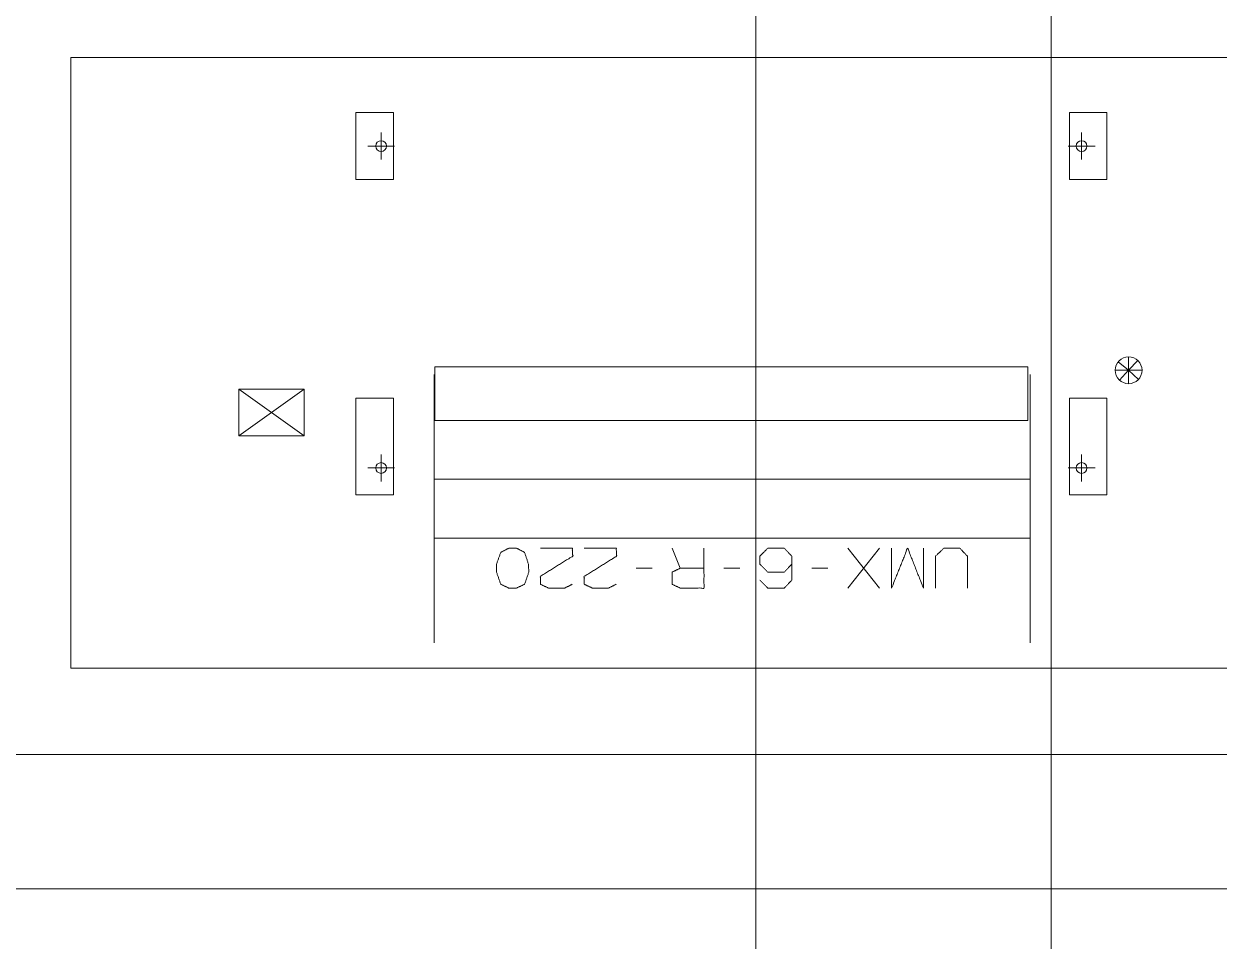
# Model space of a CAD drawing. Header units: millimetres. Extents: x 3056 to 110866, y 16649 to 58349.
# Drawn here: x 66231 to 70681, y 27304 to 30720 of the extents above; entities that cross this region are included whole.
import ezdxf

# ---------------------------------------------------------------- set-up
doc = ezdxf.new("R2010")
doc.units = ezdxf.units.MM
doc.layers.add('1', color=7, linetype='Continuous', true_color=0xffffff)

msp = doc.modelspace()

# ---------------------------------------------------------------- linework, layer by layer
at = {"layer": '1', "color": 143, "linetype": 'Continuous', "lineweight": 13}
for p, q in [((68956.5, 55863.3), (68956.5, 17870.4)), ((70056.5, 17870.4), (70056.5, 53003.3)), ((49320.5, 27999.3), (90886.5, 27999.3)), ((3056.5, 27499.3), (110866.5, 27499.3))]:
    msp.add_line(p, q, dxfattribs=at)
at = {"layer": '1', "color": 80, "linetype": 'Continuous', "lineweight": 13}
for p, q in [((66406.5, 28321.3), (66406.5, 30595.3)), ((66406.5, 28321.3), (66406.5, 30595.3)), ((66406.5, 30595.3), (72033.5, 30595.3)), ((66406.5, 30595.3), (72033.5, 30595.3)), ((67607, 30390.3), (67467, 30390.3)), ((67467, 30390.3), (67467, 30140.3)), ((67607, 30140.3), (67607, 30390.3)), ((70264, 30390.3), (70124, 30390.3)), ((70124, 30390.3), (70124, 30140.3)), ((70264, 30140.3), (70264, 30390.3)), ((67561.5, 30215.3), (67561.5, 30315.3)), ((70169.5, 30215.3), (70169.5, 30315.3)), ((67611.5, 30265.3), (67511.5, 30265.3)), ((70219.5, 30265.3), (70119.5, 30265.3)), ((67467, 30140.3), (67607, 30140.3)), ((70124, 30140.3), (70264, 30140.3)), ((70344.5, 29430.3), (70305.6, 29461.8)), ((70344.5, 29430.3), (70344.5, 29480.3)), ((70344.5, 29430.3), (70378.8, 29466.7)), ((67761.5, 29243.3), (67761.5, 29443.3)), ((67761.5, 29443.3), (69969.5, 29443.3)), ((69969.5, 29443.3), (69969.5, 29243.3)), ((70344.5, 29430.3), (70294.5, 29430.3)), ((70344.5, 29430.3), (70310.1, 29393.9)), ((70344.5, 29430.3), (70344.5, 29380.3)), ((70344.5, 29430.3), (70394.5, 29430.3)), ((70344.5, 29430.3), (70380.8, 29396)), ((67031.5, 29360.3), (67275.5, 29186.3)), ((67031.5, 29360.3), (67275.5, 29360.3)), ((67031.5, 29186.3), (67031.5, 29360.3)), ((67275.5, 29360.3), (67153.5, 29273.3)), ((67275.5, 29360.3), (67275.5, 29186.3)), ((67467, 29326.3), (67467, 28966.3)), ((67607, 29326.3), (67467, 29326.3)), ((67607, 28966.3), (67607, 29326.3)), ((70264, 29326.3), (70124, 29326.3)), ((70124, 29326.3), (70124, 28966.3)), ((70264, 28966.3), (70264, 29326.3)), ((67031.5, 29186.3), (67153.5, 29273.3)), ((69969.5, 29243.3), (67761.5, 29243.3)), ((67275.5, 29186.3), (67031.5, 29186.3)), ((67561.5, 29016.3), (67561.5, 29116.3)), ((70169.5, 29016.3), (70169.5, 29116.3)), ((67611.5, 29066.3), (67511.5, 29066.3)), ((70219.5, 29066.3), (70119.5, 29066.3)), ((69978.5, 29024.2), (67758.5, 29024.2)), ((67467, 28966.3), (67607, 28966.3)), ((70124, 28966.3), (70264, 28966.3)), ((67758.5, 28805.1), (69978.5, 28805.1)), ((68644.9, 28767.6), (68674.6, 28692.6)), ((69417.4, 28767.6), (69298.6, 28619.2)), ((69298.6, 28767.6), (69417.4, 28619.2)), ((68511.1, 28692.6), (68570.5, 28692.6)), ((68838, 28692.6), (68897.4, 28692.6)), ((69164.9, 28692.6), (69224.2, 28692.6)), ((72033.5, 28321.3), (66406.5, 28321.3)), ((72033.5, 28321.3), (66406.5, 28321.3))]:
    msp.add_line(p, q, dxfattribs=at)
for centre, radius in [((67561.5, 30265.3), 20), ((70169.5, 30265.3), 20), ((70344.5, 29430.3), 50), ((67561.5, 29066.3), 20), ((70169.5, 29066.3), 20)]:
    msp.add_circle(centre, radius, dxfattribs=at)
for points, knots in [([(67758.5, 29414.6), (67758.5, 29414.6), (67758.5, 29414.4), (67758.5, 29414), (67758.5, 29413.7), (67758.5, 29413), (67758.5, 29412.1), (67758.5, 29411.5), (67758.5, 29410.2), (67758.5, 29408.8), (67758.5, 29407.1), (67758.5, 29405.3), (67758.5, 29403.2), (67758.5, 29400.9), (67758.5, 29398.5), (67758.5, 29395.8), (67758.5, 29392.9), (67758.5, 29389.8), (67758.5, 29388.3), (67758.5, 29384.9), (67758.5, 29381.3), (67758.5, 29377.6), (67758.5, 29373.6), (67758.5, 29369.5), (67758.5, 29365.1), (67758.5, 29360.6), (67758.5, 29355.9), (67758.5, 29351), (67758.5, 29346), (67758.5, 29340.7), (67758.5, 29335.3), (67758.5, 29329.7), (67758.5, 29323.9), (67758.5, 29318), (67758.5, 29311.8), (67758.5, 29305.6), (67758.5, 29299.1), (67758.5, 29292.5), (67758.5, 29285.8), (67758.5, 29278.9), (67758.5, 29271.8), (67758.5, 29264.6), (67758.5, 29260.9), (67758.5, 29253.5), (67758.5, 29245.9), (67758.5, 29238.2), (67758.5, 29230.3), (67758.5, 29222.4), (67758.5, 29214.3), (67758.5, 29206), (67758.5, 29197.7), (67758.5, 29189.2), (67758.5, 29180.7), (67758.5, 29176.3), (67758.5, 29167.6), (67758.5, 29158.7), (67758.5, 29149.8), (67758.5, 29140.7), (67758.5, 29131.6), (67758.5, 29122.4), (67758.5, 29113), (67758.5, 29103.6), (67758.5, 29094.2), (67758.5, 29084.6), (67758.5, 29075), (67758.5, 29070.1), (67758.5, 29060.4), (67758.5, 29050.6), (67758.5, 29040.8), (67758.5, 29030.9), (67758.5, 29020.9), (67758.5, 29010.9), (67758.5, 29000.9), (67758.5, 28990.8), (67758.5, 28980.8), (67758.5, 28970.6), (67758.5, 28960.5), (67758.5, 28950.3), (67758.5, 28940.1), (67758.5, 28929.9), (67758.5, 28919.7), (67758.5, 28914.6)], [0, 0, 0.000106, 0.000519, 0.001349, 0.001873, 0.003328, 0.005196, 0.006339, 0.008832, 0.011732, 0.01505, 0.01877, 0.022902, 0.027443, 0.032385, 0.037735, 0.043482, 0.049625, 0.052795, 0.059537, 0.066665, 0.074179, 0.082084, 0.090366, 0.099034, 0.108072, 0.117481, 0.127254, 0.137393, 0.147892, 0.158745, 0.169948, 0.181499, 0.19339, 0.205613, 0.218171, 0.231051, 0.244253, 0.257768, 0.27159, 0.285719, 0.300144, 0.307499, 0.322358, 0.337498, 0.352918, 0.368602, 0.384551, 0.400755, 0.417206, 0.433902, 0.450835, 0.467996, 0.476632, 0.494121, 0.511827, 0.529729, 0.547831, 0.56612, 0.584587, 0.60323, 0.622037, 0.640997, 0.66011, 0.679367, 0.689061, 0.708513, 0.728082, 0.747767, 0.767558, 0.787449, 0.80742, 0.827475, 0.847605, 0.867798, 0.888044, 0.908338, 0.928668, 0.949025, 0.969409, 0.989803, 1, 1]), ([(69978.5, 28914.6), (69978.5, 28924.8), (69978.5, 28935), (69978.5, 28945.2), (69978.5, 28955.4), (69978.5, 28965.6), (69978.5, 28975.7), (69978.5, 28985.8), (69978.5, 28995.9), (69978.5, 29005.9), (69978.5, 29015.9), (69978.5, 29025.9), (69978.5, 29035.8), (69978.5, 29045.7), (69978.5, 29055.5), (69978.5, 29065.3), (69978.5, 29070.1), (69978.5, 29079.8), (69978.5, 29089.4), (69978.5, 29098.9), (69978.5, 29108.3), (69978.5, 29117.7), (69978.5, 29122.4), (69978.5, 29131.6), (69978.5, 29140.7), (69978.5, 29149.8), (69978.5, 29158.7), (69978.5, 29167.6), (69978.5, 29172), (69978.5, 29180.7), (69978.5, 29189.2), (69978.5, 29197.7), (69978.5, 29206), (69978.5, 29210.2), (69978.5, 29218.4), (69978.5, 29226.4), (69978.5, 29234.3), (69978.5, 29242.1), (69978.5, 29249.7), (69978.5, 29257.2), (69978.5, 29260.9), (69978.5, 29268.2), (69978.5, 29275.3), (69978.5, 29282.3), (69978.5, 29289.1), (69978.5, 29295.8), (69978.5, 29302.3), (69978.5, 29308.7), (69978.5, 29314.9), (69978.5, 29320.9), (69978.5, 29326.8), (69978.5, 29332.5), (69978.5, 29338), (69978.5, 29343.3), (69978.5, 29348.5), (69978.5, 29353.5), (69978.5, 29358.3), (69978.5, 29362.9), (69978.5, 29367.3), (69978.5, 29371.5), (69978.5, 29375.6), (69978.5, 29379.4), (69978.5, 29383.1), (69978.5, 29386.6), (69978.5, 29389.8), (69978.5, 29392.9), (69978.5, 29395.8), (69978.5, 29398.5), (69978.5, 29400.9), (69978.5, 29403.2), (69978.5, 29405.3), (69978.5, 29406.2), (69978.5, 29408), (69978.5, 29409.6), (69978.5, 29410.2), (69978.5, 29411.5), (69978.5, 29412.5), (69978.5, 29413.3), (69978.5, 29414), (69978.5, 29414.4), (69978.5, 29414.5), (69978.5, 29414.6)], [0, 0, 0.020394, 0.040788, 0.061161, 0.081508, 0.101822, 0.122095, 0.142314, 0.162476, 0.182568, 0.202587, 0.22252, 0.242359, 0.262102, 0.281729, 0.301245, 0.310939, 0.330259, 0.349446, 0.368486, 0.387367, 0.406094, 0.415413, 0.43388, 0.452169, 0.470271, 0.488173, 0.505879, 0.514621, 0.532004, 0.549165, 0.566098, 0.582794, 0.59108, 0.60741, 0.623487, 0.639309, 0.654861, 0.670138, 0.68514, 0.692501, 0.707069, 0.721346, 0.735321, 0.748989, 0.762351, 0.775389, 0.788111, 0.800498, 0.812558, 0.824274, 0.835651, 0.846679, 0.857358, 0.867676, 0.877635, 0.887224, 0.896447, 0.9053, 0.913772, 0.921868, 0.929578, 0.936902, 0.943834, 0.950375, 0.956518, 0.962265, 0.967615, 0.972557, 0.977098, 0.98123, 0.983194, 0.986713, 0.989824, 0.991168, 0.993661, 0.99574, 0.997402, 0.998651, 0.999481, 0.999794, 1, 1]), ([(67758.5, 28914.6), (67758.5, 28904.4), (67758.5, 28894.3), (67758.5, 28884.1), (67758.5, 28873.9), (67758.5, 28863.7), (67758.5, 28853.6), (67758.5, 28848.5), (67758.5, 28838.4), (67758.5, 28828.4), (67758.5, 28818.4), (67758.5, 28808.4), (67758.5, 28798.4), (67758.5, 28788.5), (67758.5, 28778.7), (67758.5, 28768.9), (67758.5, 28764), (67758.5, 28754.3), (67758.5, 28744.7), (67758.5, 28735.1), (67758.5, 28730.4), (67758.5, 28721), (67758.5, 28711.6), (67758.5, 28702.3), (67758.5, 28693.1), (67758.5, 28688.6), (67758.5, 28679.5), (67758.5, 28670.6), (67758.5, 28661.7), (67758.5, 28653), (67758.5, 28644.3), (67758.5, 28635.8), (67758.5, 28627.4), (67758.5, 28619.1), (67758.5, 28610.9), (67758.5, 28602.9), (67758.5, 28595), (67758.5, 28587.2), (67758.5, 28579.6), (67758.5, 28572.1), (67758.5, 28564.7), (67758.5, 28557.5), (67758.5, 28554), (67758.5, 28547), (67758.5, 28543.5), (67758.5, 28536.8), (67758.5, 28530.2), (67758.5, 28523.7), (67758.5, 28517.5), (67758.5, 28511.3), (67758.5, 28508.4), (67758.5, 28502.5), (67758.5, 28496.8), (67758.5, 28491.3), (67758.5, 28486), (67758.5, 28480.8), (67758.5, 28475.8), (67758.5, 28471), (67758.5, 28466.4), (67758.5, 28462), (67758.5, 28457.8), (67758.5, 28453.7), (67758.5, 28449.9), (67758.5, 28448), (67758.5, 28444.4), (67758.5, 28441), (67758.5, 28437.9), (67758.5, 28434.9), (67758.5, 28432.1), (67758.5, 28429.6), (67758.5, 28427.2), (67758.5, 28425), (67758.5, 28423.1), (67758.5, 28421.3), (67758.5, 28419.7), (67758.5, 28418.4), (67758.5, 28417.2), (67758.5, 28416.3), (67758.5, 28415.9), (67758.5, 28415.3), (67758.5, 28414.9), (67758.5, 28414.7), (67758.5, 28414.6)], [0, 0, 0.020399, 0.040788, 0.061161, 0.081513, 0.101827, 0.122094, 0.132207, 0.152399, 0.172524, 0.192579, 0.212555, 0.232441, 0.252232, 0.271917, 0.29149, 0.301248, 0.320637, 0.339888, 0.359001, 0.368484, 0.38737, 0.406092, 0.42465, 0.443027, 0.452171, 0.470274, 0.488176, 0.505876, 0.523371, 0.540643, 0.557687, 0.574504, 0.591083, 0.607413, 0.623489, 0.639311, 0.654863, 0.67014, 0.685142, 0.699858, 0.714283, 0.721347, 0.735322, 0.742233, 0.755748, 0.768951, 0.781831, 0.794388, 0.806611, 0.812554, 0.824275, 0.835652, 0.84668, 0.857353, 0.867672, 0.877631, 0.887224, 0.896448, 0.905301, 0.913773, 0.921869, 0.929579, 0.933336, 0.940464, 0.9472, 0.953545, 0.959492, 0.965038, 0.970187, 0.974928, 0.979262, 0.983194, 0.986713, 0.989819, 0.992518, 0.994804, 0.996672, 0.997397, 0.998645, 0.999476, 0.999894, 1, 1]), ([(69978.5, 28414.6), (69978.5, 28414.8), (69978.5, 28415.1), (69978.5, 28415.6), (69978.5, 28415.9), (69978.5, 28416.8), (69978.5, 28417.8), (69978.5, 28419.1), (69978.5, 28420.5), (69978.5, 28422.2), (69978.5, 28424), (69978.5, 28426.1), (69978.5, 28428.4), (69978.5, 28430.8), (69978.5, 28433.5), (69978.5, 28436.4), (69978.5, 28439.5), (69978.5, 28442.7), (69978.5, 28444.4), (69978.5, 28448), (69978.5, 28451.7), (69978.5, 28455.7), (69978.5, 28459.8), (69978.5, 28464.2), (69978.5, 28468.7), (69978.5, 28473.4), (69978.5, 28478.3), (69978.5, 28483.3), (69978.5, 28488.6), (69978.5, 28494), (69978.5, 28499.6), (69978.5, 28505.4), (69978.5, 28508.4), (69978.5, 28514.4), (69978.5, 28520.6), (69978.5, 28527), (69978.5, 28533.5), (69978.5, 28540.2), (69978.5, 28547), (69978.5, 28554), (69978.5, 28557.5), (69978.5, 28564.7), (69978.5, 28572.1), (69978.5, 28575.8), (69978.5, 28583.4), (69978.5, 28587.2), (69978.5, 28595), (69978.5, 28602.9), (69978.5, 28610.9), (69978.5, 28619.1), (69978.5, 28627.4), (69978.5, 28635.8), (69978.5, 28644.3), (69978.5, 28653), (69978.5, 28661.7), (69978.5, 28670.6), (69978.5, 28679.5), (69978.5, 28688.6), (69978.5, 28697.7), (69978.5, 28706.9), (69978.5, 28716.3), (69978.5, 28725.7), (69978.5, 28735.1), (69978.5, 28744.7), (69978.5, 28754.3), (69978.5, 28764), (69978.5, 28773.8), (69978.5, 28778.7), (69978.5, 28788.5), (69978.5, 28798.4), (69978.5, 28808.4), (69978.5, 28818.4), (69978.5, 28828.4), (69978.5, 28838.4), (69978.5, 28848.5), (69978.5, 28853.6), (69978.5, 28863.7), (69978.5, 28873.9), (69978.5, 28884.1), (69978.5, 28894.3), (69978.5, 28904.4), (69978.5, 28914.6)], [0, 0, 0.000212, 0.000836, 0.001873, 0.002603, 0.004265, 0.006339, 0.008832, 0.011737, 0.015049, 0.018775, 0.022908, 0.027442, 0.03239, 0.037735, 0.043481, 0.049625, 0.056166, 0.059536, 0.066664, 0.074184, 0.082084, 0.090371, 0.099033, 0.108071, 0.11748, 0.127254, 0.137398, 0.147896, 0.158749, 0.169952, 0.181498, 0.187446, 0.1995, 0.211894, 0.224609, 0.237653, 0.251009, 0.264678, 0.278653, 0.285717, 0.300142, 0.314858, 0.322362, 0.337501, 0.345137, 0.360689, 0.376511, 0.392587, 0.408917, 0.425496, 0.442313, 0.459357, 0.476629, 0.494124, 0.511824, 0.529726, 0.547829, 0.566117, 0.584584, 0.603227, 0.622033, 0.640999, 0.660112, 0.679363, 0.698752, 0.718267, 0.728083, 0.747768, 0.767559, 0.787445, 0.807421, 0.827476, 0.847601, 0.867793, 0.877906, 0.898173, 0.918487, 0.938839, 0.959212, 0.979601, 1, 1]), ([(68036.4, 28767.6), (68006.8, 28752), (67991.1, 28708.2), (67991.1, 28678.5), (68006.8, 28633.2), (68036.4, 28619.2), (68066.1, 28619.2), (68095.8, 28633.2), (68111.4, 28678.5), (68109.9, 28708.2), (68095.8, 28752), (68066.1, 28767.6), (68036.4, 28767.6)], [0, 0, 0.076279, 0.18189, 0.249386, 0.35835, 0.43304, 0.50053, 0.57521, 0.684178, 0.751767, 0.856241, 0.93251, 1, 1]), ([(68273.3, 28633.2), (68245.2, 28619.2), (68184.3, 28619.2), (68154.6, 28633.2), (68154.6, 28662.9), (68274.9, 28737.9), (68273.3, 28767.6), (68154.6, 28767.6)], [0, 0, 0.070634, 0.207509, 0.281307, 0.347997, 0.66647, 0.733253, 1, 1]), ([(68436.8, 28633.2), (68408.6, 28619.2), (68347.7, 28619.2), (68318, 28633.2), (68318, 28662.9), (68438.3, 28737.9), (68436.8, 28767.6), (68318, 28767.6)], [0, 0, 0.070634, 0.207509, 0.281307, 0.347997, 0.66647, 0.733253, 1, 1]), ([(68763.6, 28767.6), (68763.6, 28619.2), (68674.6, 28619.2), (68644.9, 28633.2), (68644.9, 28678.5), (68674.6, 28692.6), (68763.6, 28692.6)], [0, 0, 0.33923, 0.542769, 0.617838, 0.721392, 0.796461, 1, 1]), ([(69090.5, 28708.2), (69062.4, 28678.5), (69001.4, 28678.5), (68971.8, 28708.2), (68971.8, 28737.9), (69001.4, 28767.6), (69062.4, 28767.6), (69090.5, 28737.9), (69090.5, 28648.8), (69062.4, 28619.2), (69001.4, 28619.2), (68971.8, 28648.8)], [0, 0, 0.074328, 0.185085, 0.261392, 0.315347, 0.391654, 0.502411, 0.576739, 0.738608, 0.812936, 0.923693, 1, 1]), ([(69580.8, 28767.6), (69580.8, 28619.2), (69521.4, 28767.6), (69462.1, 28619.2), (69462.1, 28767.6)], [0, 0, 0.240728, 0.499998, 0.759272, 1, 1]), ([(69744.3, 28619.2), (69744.3, 28737.9), (69716.1, 28767.6), (69656.8, 28767.6), (69625.5, 28737.9), (69625.5, 28619.2)], [0, 0, 0.311782, 0.419154, 0.575052, 0.688218, 1, 1])]:
    msp.add_open_spline(points, degree=1, knots=knots, dxfattribs=at)

doc.saveas('drawing.dxf')
